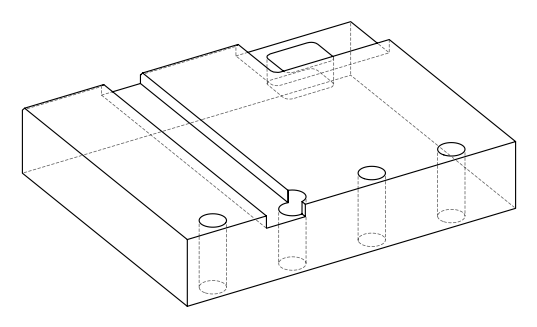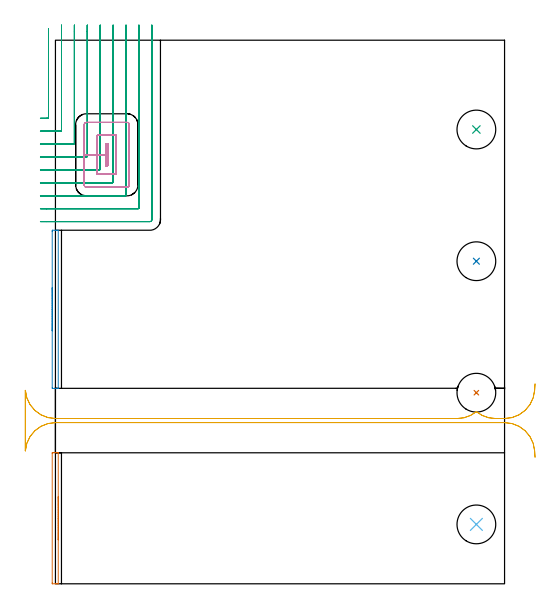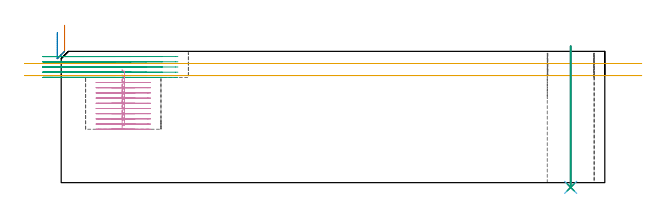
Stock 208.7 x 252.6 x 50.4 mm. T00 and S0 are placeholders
(PLAN: 9 operations, 3 tool changes, 18.5 min)
(1 AREA_MILL | FG_CHAMFER_SURFACE | UGT0205_001 | 0.64 min | 247 mm3)
(2 AREA_MILL_1 | FG_CHAMFER_SURFACE_1 | UGT0205_001 | 0.75 min | 305 mm3)
(3 MILL_CORNER_NOTCH_RECTANGULAR | CORNER_NOTCH_RECTANGULAR | NXT0201_009 | Follow Part, ap 2, ae 75% | 9.54 min | 43036 mm3)
(4 MILL_RECTANGULAR_POCKET | POCKET_RECTANGULAR_STRAIGHT | NXT0201_009 | Follow Part, ap 2, ae 75% | 4.53 min | 21490 mm3)
(5 MILL_RECTANGULAR_SLOT | SLOT_RECTANGULAR | UGT0201_006 | Follow Part, ap 7, ae 75% | 2.18 min | 58374 mm3)
(6 INDEXABLE_INSERT_DRILL_THROUGH_HOLE_FROM_SOLID | STEP1HOLE | NXT0302_007 | 0.22 min | 12817 mm3)
(7 INDEXABLE_INSERT_DRILL_THROUGH_HOLE_FROM_SOLID_1 | STEP1HOLE_1 | NXT0302_007 | 0.22 min | 10943 mm3)
(8 INDEXABLE_INSERT_DRILL_THROUGH_HOLE_FROM_SOLID_2 | STEP1HOLE_2 | NXT0302_007 | 0.22 min | 12819 mm3)
(9 INDEXABLE_INSERT_DRILL_THROUGH_HOLE_FROM_SOLID_3 | STEP1HOLE_3 | NXT0302_007 | 0.22 min | 12812 mm3)
(TOOL UGT0205_001 | Chamfer Mill 20 x 3 x 45 deg. | D20 FL50 Z2)
(TOOL NXT0201_009 | ENDMILL 8mm [2P460-0800-NA 1630] | D8 FL26 Z6)
(TOOL UGT0201_006 | End Mill 28 mm | D28 FL25 Z2)
(TOOL NXT0302_007 | Index. Insert Drill 18mm [880-D1800L25-05] | D18 PA176 FL90 Z2)
(OP 1 AREA_MILL)
G17 G21 G94 G90
T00 M6
G54
G17 G0 G90 X1.3 Y40.45 S1061 M3
G43 Z60.4 H0
G94 G1 Y40.412 Z59.528 F250.
Y40.298 Z58.663
Y40.109 Z57.812
Y39.847 Z56.98
Y39.513 Z56.174
Y39.11 Z55.4
Y38.642 Z54.664
Y38.11 Z53.972
Y37.521 Z53.329
Y36.878 Z52.739
Y36.186 Z52.208
Y35.45 Z51.74
Y34.676 Z51.337
Y33.87 Z51.003
Y33.038 Z50.741
Y32.186 Z50.552
Y31.322 Z50.438
Y30.45 Z50.4
Y0.144
X1.297 Y0.009 Z50.388
X1.278 Y0.007 Z50.369
X0.967 Y0. Z50.066
X0.474 Z49.573
X-0.1 Z48.995
X-1.273 Z47.824
X-1.491 Y0.002 Z47.606
X-1.496 Y0.144 Z47.604
X-1.5 Y0.403 Z47.6
Y60.569
X-1.497 Y60.756 Z47.603
X-1.491 Y60.898 Z47.606
X-1.272 Y60.9 Z47.824
X-0.986 Z48.11
X-0.387 Z48.709
X-0.1 Z48.995
X0.474 Z49.573
X0.967 Z50.066
X1.278 Y60.893 Z50.369
X1.297 Y60.891 Z50.388
X1.3 Y60.756 Z50.4
Y30.45
Y29.578 Z50.438
Y28.714 Z50.552
Y27.862 Z50.741
Y27.03 Z51.003
Y26.224 Z51.337
Y25.45 Z51.74
Y24.714 Z52.208
Y24.022 Z52.739
Y23.379 Z53.329
Y22.79 Z53.972
Y22.258 Z54.664
Y21.79 Z55.4
Y21.387 Z56.174
Y21.053 Z56.98
Y20.791 Z57.812
Y20.602 Z58.663
Y20.488 Z59.528
Y20.45 Z60.4
M5
M2
(OP 2 AREA_MILL_1)
G17 G21 G94 G90
T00 M6
G54
G17 G0 G90 X-1.5 Y117.55 S1061 M3
G43 Z60.4 H0
Z57.6
G94 G1 Y117.588 Z56.728 F250.
Y117.702 Z55.864
Y117.891 Z55.012
Y118.153 Z54.18
Y118.487 Z53.374
Y118.89 Z52.6
Y119.358 Z51.864
Y119.89 Z51.172
Y120.479 Z50.529
Y121.122 Z49.94
Y121.814 Z49.408
Y122.55 Z48.94
Y123.324 Z48.537
Y124.13 Z48.203
Y124.962 Z47.941
Y125.814 Z47.752
Y126.678 Z47.638
Y127.55 Z47.6
Y163.694
X-1.498 Y163.883 Z47.602
X-1.491 Y164.298 Z47.605
X-1.302 Y164.3 Z47.795
X-0.1 Z48.995
X0.532 Z49.632
X0.933 Z50.032
X1.276 Y164.293 Z50.367
X1.297 Y164.29 Z50.388
X1.3 Y164.141 Z50.4
Y90.959
X1.297 Y90.809 Z50.388
X1.276 Y90.807 Z50.367
X0.933 Y90.8 Z50.032
X0.533 Z49.632
X-0.1 Z48.995
X-1.302 Z47.795
X-1.491 Y90.802 Z47.605
X-1.5 Y91.218 Z47.6
Y127.55
Y128.422 Z47.638
Y129.286 Z47.752
Y130.138 Z47.941
Y130.97 Z48.203
Y131.776 Z48.537
Y132.55 Z48.94
Y133.286 Z49.409
Y133.978 Z49.94
Y134.621 Z50.529
Y135.21 Z51.172
Y135.742 Z51.864
Y136.21 Z52.6
Y136.613 Z53.374
Y136.947 Z54.18
Y137.209 Z55.012
Y137.398 Z55.864
Y137.512 Z56.728
Y137.55 Z57.6
G0 Z60.4
M5
M2
(OP 3 MILL_CORNER_NOTCH_RECTANGULAR)
G17 G21 G94 G90
T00 M6
G54
G17 G0 G90 X-7. Y216.3 S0 M3
G43 Z60.4 H1
Z48.4
G94 G1 X-4. F250.
X-3.596 F500.
G3 X-3.2 Y216.696 R0.4
G1 Y255.
Y258. F250.
G0 Z60.4
X-7. Y210.3
Z48.4
G1 X-4.
X2.404 F500.
G3 X2.8 Y210.696 R0.4
G1 Y256.6
Y259.6 F250.
G0 Z60.4
X-7. Y204.3
Z48.4
G1 X-4.
X8.403 F500.
G3 X8.8 Y204.697 R0.4
G1 Y256.6
Y259.6 F250.
G0 Z60.4
X-7. Y198.3
Z48.4
G1 X-4.
X14.403 F500.
G3 X14.8 Y198.697 R0.4
G1 Y256.6
Y259.6 F250.
G0 Z60.4
X-7. Y192.3
Z48.4
G1 X-4.
X20.403 F500.
G3 X20.8 Y192.697 R0.4
G1 Y256.6
Y259.6 F250.
G0 Z60.4
X-7. Y186.3
Z48.4
G1 X-4.
X26.403 F500.
G3 X26.8 Y186.697 R0.4
G1 Y256.6
Y259.6 F250.
G0 Z60.4
X-7. Y180.3
Z48.4
G1 X-4.
X32.403 F500.
G3 X32.8 Y180.697 R0.4
G1 Y256.6
Y259.6 F250.
G0 Z60.4
X-7. Y174.3
Z48.4
G1 X-4.
X38.402 F500.
G3 X38.8 Y174.698 R0.4
G1 Y256.6
Y259.6 F250.
G0 Z60.4
X-7. Y168.3
Z48.4
G1 X-4.
X43.9 F500.
G3 X44.8 Y169.2 R0.9
G1 Y256.6
Y259.6 F250.
G0 Z60.4
X-7. Y216.3
Z46.4
G1 X-4.
X-3.596 F500.
G3 X-3.2 Y216.696 R0.4
G1 Y255.
Y258. F250.
G0 Z60.4
X-7. Y210.3
Z46.4
G1 X-4.
X2.404 F500.
G3 X2.8 Y210.696 R0.4
G1 Y256.6
Y259.6 F250.
G0 Z60.4
X-7. Y204.3
Z46.4
G1 X-4.
X8.403 F500.
G3 X8.8 Y204.697 R0.4
G1 Y256.6
Y259.6 F250.
G0 Z60.4
X-7. Y198.3
Z46.4
G1 X-4.
X14.403 F500.
G3 X14.8 Y198.697 R0.4
G1 Y256.6
Y259.6 F250.
G0 Z60.4
X-7. Y192.3
Z46.4
G1 X-4.
X20.403 F500.
G3 X20.8 Y192.697 R0.4
G1 Y256.6
Y259.6 F250.
G0 Z60.4
X-7. Y186.3
Z46.4
G1 X-4.
X26.403 F500.
G3 X26.8 Y186.697 R0.4
G1 Y256.6
Y259.6 F250.
G0 Z60.4
X-7. Y180.3
Z46.4
G1 X-4.
X32.403 F500.
G3 X32.8 Y180.697 R0.4
G1 Y256.6
Y259.6 F250.
G0 Z60.4
X-7. Y174.3
Z46.4
G1 X-4.
X38.402 F500.
G3 X38.8 Y174.698 R0.4
G1 Y256.6
Y259.6 F250.
G0 Z60.4
X-7. Y168.3
Z46.4
G1 X-4.
X43.9 F500.
G3 X44.8 Y169.2 R0.9
G1 Y256.6
Y259.6 F250.
G0 Z60.4
X-7. Y216.3
Z44.4
G1 X-4.
X-3.596 F500.
G3 X-3.2 Y216.696 R0.4
G1 Y255.
Y258. F250.
G0 Z60.4
X-7. Y210.3
Z44.4
G1 X-4.
X2.404 F500.
G3 X2.8 Y210.696 R0.4
G1 Y256.6
Y259.6 F250.
G0 Z60.4
X-7. Y204.3
Z44.4
G1 X-4.
X8.403 F500.
G3 X8.8 Y204.697 R0.4
G1 Y256.6
Y259.6 F250.
G0 Z60.4
X-7. Y198.3
Z44.4
G1 X-4.
X14.403 F500.
G3 X14.8 Y198.697 R0.4
G1 Y256.6
Y259.6 F250.
G0 Z60.4
X-7. Y192.3
Z44.4
G1 X-4.
X20.403 F500.
G3 X20.8 Y192.697 R0.4
G1 Y256.6
Y259.6 F250.
G0 Z60.4
X-7. Y186.3
Z44.4
G1 X-4.
X26.403 F500.
G3 X26.8 Y186.697 R0.4
G1 Y256.6
Y259.6 F250.
G0 Z60.4
X-7. Y180.3
Z44.4
G1 X-4.
X32.403 F500.
G3 X32.8 Y180.697 R0.4
G1 Y256.6
Y259.6 F250.
G0 Z60.4
X-7. Y174.3
Z44.4
G1 X-4.
X38.402 F500.
G3 X38.8 Y174.698 R0.4
G1 Y256.6
Y259.6 F250.
G0 Z60.4
X-7. Y168.3
Z44.4
G1 X-4.
X43.9 F500.
G3 X44.8 Y169.2 R0.9
G1 Y256.6
Y259.6 F250.
G0 Z60.4
X-7. Y216.3
Z42.4
G1 X-4.
X-3.596 F500.
G3 X-3.2 Y216.696 R0.4
G1 Y255.
Y258. F250.
G0 Z60.4
X-7. Y210.3
Z42.4
G1 X-4.
X2.404 F500.
G3 X2.8 Y210.696 R0.4
G1 Y256.6
Y259.6 F250.
G0 Z60.4
X-7. Y204.3
Z42.4
G1 X-4.
X8.403 F500.
G3 X8.8 Y204.697 R0.4
G1 Y256.6
Y259.6 F250.
G0 Z60.4
X-7. Y198.3
Z42.4
G1 X-4.
X14.403 F500.
G3 X14.8 Y198.697 R0.4
G1 Y256.6
Y259.6 F250.
G0 Z60.4
X-7. Y192.3
Z42.4
G1 X-4.
X20.403 F500.
G3 X20.8 Y192.697 R0.4
G1 Y256.6
Y259.6 F250.
G0 Z60.4
X-7. Y186.3
Z42.4
G1 X-4.
X26.403 F500.
G3 X26.8 Y186.697 R0.4
G1 Y256.6
Y259.6 F250.
G0 Z60.4
X-7. Y180.3
Z42.4
G1 X-4.
X32.403 F500.
G3 X32.8 Y180.697 R0.4
G1 Y256.6
Y259.6 F250.
G0 Z60.4
X-7. Y174.3
Z42.4
G1 X-4.
X38.402 F500.
G3 X38.8 Y174.698 R0.4
G1 Y256.6
Y259.6 F250.
G0 Z60.4
X-7. Y168.3
Z42.4
G1 X-4.
X43.9 F500.
G3 X44.8 Y169.2 R0.9
G1 Y256.6
Y259.6 F250.
G0 Z60.4
X-7. Y216.3
Z40.4
G1 X-4.
X-3.596 F500.
G3 X-3.2 Y216.696 R0.4
G1 Y255.
Y258. F250.
G0 Z60.4
X-7. Y210.3
Z40.4
G1 X-4.
X2.404 F500.
G3 X2.8 Y210.696 R0.4
G1 Y256.6
Y259.6 F250.
G0 Z60.4
X-7. Y204.3
Z40.4
G1 X-4.
X8.403 F500.
G3 X8.8 Y204.697 R0.4
G1 Y256.6
Y259.6 F250.
G0 Z60.4
X-7. Y198.3
Z40.4
G1 X-4.
X14.403 F500.
G3 X14.8 Y198.697 R0.4
G1 Y256.6
Y259.6 F250.
G0 Z60.4
X-7. Y192.3
Z40.4
G1 X-4.
X20.403 F500.
G3 X20.8 Y192.697 R0.4
G1 Y256.6
Y259.6 F250.
G0 Z60.4
X-7. Y186.3
Z40.4
G1 X-4.
X26.403 F500.
G3 X26.8 Y186.697 R0.4
G1 Y256.6
Y259.6 F250.
G0 Z60.4
X-7. Y180.3
Z40.4
G1 X-4.
X32.403 F500.
G3 X32.8 Y180.697 R0.4
G1 Y256.6
Y259.6 F250.
G0 Z60.4
X-7. Y174.3
Z40.4
G1 X-4.
X38.402 F500.
G3 X38.8 Y174.698 R0.4
G1 Y256.6
Y259.6 F250.
G0 Z60.4
X-7. Y168.3
Z40.4
G1 X-4.
X43.9 F500.
G3 X44.8 Y169.2 R0.9
G1 Y256.6
Y259.6 F250.
G0 Z60.4
M5
M2
(OP 4 MILL_RECTANGULAR_POCKET)
G17 G21 G94 G90
T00 M6
G54
G17 G0 G90 X23.4 Y195.985 S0 M3
G43 Z60.4 H1
Z43.433
G94 G1 Y194.3 Z42.982 F250.
X24.3 Z42.741
Y204.4 Z40.034
X23.4 Z39.793
Y199.35 Z38.44
Y194.3 F500.
X24.3
Y204.4
X23.4
Y199.35
X19.4
Y190.3
X28.3
Y208.4
X19.4
Y199.35
X13.4
Y185.3
G3 X14.4 Y184.3 R1.
G1 X33.3
G3 X34.3 Y185.3 R1.
G1 Y213.4
G3 X33.3 Y214.4 R1.
G1 X14.4
G3 X13.4 Y213.4 R1.
G1 Y199.35
Y198.35
G0 X23.4 Y195.985 Z41.44
G1 Y194.3 Z40.988 F250.
X24.3 Z40.747
Y204.4 Z38.041
X23.4 Z37.8
Y199.35 Z36.447
Y194.3 F500.
X24.3
Y204.4
X23.4
Y199.35
X19.4
Y190.3
X28.3
Y208.4
X19.4
Y199.35
X13.4
Y185.3
G3 X14.4 Y184.3 R1.
G1 X33.3
G3 X34.3 Y185.3 R1.
G1 Y213.4
G3 X33.3 Y214.4 R1.
G1 X14.4
G3 X13.4 Y213.4 R1.
G1 Y199.35
Y198.35
G0 X23.4 Y195.985 Z39.447
G1 Y194.3 Z38.995 F250.
X24.3 Z38.754
Y204.4 Z36.048
X23.4 Z35.806
Y199.35 Z34.453
Y194.3 F500.
X24.3
Y204.4
X23.4
Y199.35
X19.4
Y190.3
X28.3
Y208.4
X19.4
Y199.35
X13.4
Y185.3
G3 X14.4 Y184.3 R1.
G1 X33.3
G3 X34.3 Y185.3 R1.
G1 Y213.4
G3 X33.3 Y214.4 R1.
G1 X14.4
G3 X13.4 Y213.4 R1.
G1 Y199.35
Y198.35
G0 X23.4 Y195.985 Z37.453
G1 Y194.3 Z37.002 F250.
X24.3 Z36.761
Y204.4 Z34.054
X23.4 Z33.813
Y199.35 Z32.46
Y194.3 F500.
X24.3
Y204.4
X23.4
Y199.35
X19.4
Y190.3
X28.3
Y208.4
X19.4
Y199.35
X13.4
Y185.3
G3 X14.4 Y184.3 R1.
G1 X33.3
G3 X34.3 Y185.3 R1.
G1 Y213.4
G3 X33.3 Y214.4 R1.
G1 X14.4
G3 X13.4 Y213.4 R1.
G1 Y199.35
Y198.35
G0 X23.4 Y195.985 Z35.46
G1 Y194.3 Z35.008 F250.
X24.3 Z34.767
Y204.4 Z32.061
X23.4 Z31.82
Y199.35 Z30.467
Y194.3 F500.
X24.3
Y204.4
X23.4
Y199.35
X19.4
Y190.3
X28.3
Y208.4
X19.4
Y199.35
X13.4
Y185.3
G3 X14.4 Y184.3 R1.
G1 X33.3
G3 X34.3 Y185.3 R1.
G1 Y213.4
G3 X33.3 Y214.4 R1.
G1 X14.4
G3 X13.4 Y213.4 R1.
G1 Y199.35
Y198.35
G0 X23.4 Y195.985 Z33.467
G1 Y194.3 Z33.015 F250.
X24.3 Z32.774
Y204.4 Z30.068
X23.4 Z29.826
Y199.35 Z28.473
Y194.3 F500.
X24.3
Y204.4
X23.4
Y199.35
X19.4
Y190.3
X28.3
Y208.4
X19.4
Y199.35
X13.4
Y185.3
G3 X14.4 Y184.3 R1.
G1 X33.3
G3 X34.3 Y185.3 R1.
G1 Y213.4
G3 X33.3 Y214.4 R1.
G1 X14.4
G3 X13.4 Y213.4 R1.
G1 Y199.35
Y198.35
G0 X23.4 Y195.985 Z31.473
G1 Y194.3 Z31.022 F250.
X24.3 Z30.781
Y204.4 Z28.074
X23.4 Z27.833
Y199.35 Z26.48
Y194.3 F500.
X24.3
Y204.4
X23.4
Y199.35
X19.4
Y190.3
X28.3
Y208.4
X19.4
Y199.35
X13.4
Y185.3
G3 X14.4 Y184.3 R1.
G1 X33.3
G3 X34.3 Y185.3 R1.
G1 Y213.4
G3 X33.3 Y214.4 R1.
G1 X14.4
G3 X13.4 Y213.4 R1.
G1 Y199.35
Y198.35
G0 X23.4 Y195.985 Z29.48
G1 Y194.3 Z29.028 F250.
X24.3 Z28.787
Y204.4 Z26.081
X23.4 Z25.84
Y199.35 Z24.487
Y194.3 F500.
X24.3
Y204.4
X23.4
Y199.35
X19.4
Y190.3
X28.3
Y208.4
X19.4
Y199.35
X13.4
Y185.3
G3 X14.4 Y184.3 R1.
G1 X33.3
G3 X34.3 Y185.3 R1.
G1 Y213.4
G3 X33.3 Y214.4 R1.
G1 X14.4
G3 X13.4 Y213.4 R1.
G1 Y199.35
Y198.35
G0 X23.4 Y195.985 Z27.487
G1 Y194.3 Z27.035 F250.
X24.3 Z26.794
Y204.4 Z24.088
X23.4 Z23.846
Y199.35 Z22.493
Y194.3 F500.
X24.3
Y204.4
X23.4
Y199.35
X19.4
Y190.3
X28.3
Y208.4
X19.4
Y199.35
X13.4
Y185.3
G3 X14.4 Y184.3 R1.
G1 X33.3
G3 X34.3 Y185.3 R1.
G1 Y213.4
G3 X33.3 Y214.4 R1.
G1 X14.4
G3 X13.4 Y213.4 R1.
G1 Y199.35
Y198.35
G0 X23.4 Y195.985 Z25.493
G1 Y194.3 Z25.042 F250.
X24.3 Z24.801
Y204.4 Z22.094
X23.4 Z21.853
Y199.35 Z20.5
Y194.3 F500.
X24.3
Y204.4
X23.4
Y199.35
X19.4
Y190.3
X28.3
Y208.4
X19.4
Y199.35
X13.4
Y185.3
G3 X14.4 Y184.3 R1.
G1 X33.3
G3 X34.3 Y185.3 R1.
G1 Y213.4
G3 X33.3 Y214.4 R1.
G1 X14.4
G3 X13.4 Y213.4 R1.
G1 Y199.35
Y198.35
G0 Z60.4
M5
M2
(OP 5 MILL_RECTANGULAR_SLOT)
G17 G21 G94 G90
T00 M6
G54
G17 G0 G90 X222.866 Y92.878 S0 M3
G43 Z60.4 H0
Z45.75
G94 G1 X222.67 Y89.884 F250.
G2 X208.7 Y76.8 R14. F500.
G1 X204.478
G2 X195.6 Y79.975 R14.
X186.723 Y76.8 R14.
G1 X0.
G2 X-13.97 Y89.884 R14.
G1 X-14.
Y61.816
X-13.97
G2 X0. Y74.9 R14.
G1 X208.7
G2 X222.67 Y61.816 R14.
G1 X222.866 Y58.822 F250.
G0 Y92.878 Z41.1
G1 X222.67 Y89.884
G2 X208.7 Y76.8 R14. F500.
G1 X204.478
G2 X195.6 Y79.975 R14.
X186.723 Y76.8 R14.
G1 X0.
G2 X-13.97 Y89.884 R14.
G1 X-14.
Y61.816
X-13.97
G2 X0. Y74.9 R14.
G1 X208.7
G2 X222.67 Y61.816 R14.
G1 X222.866 Y58.822 F250.
G0 Z60.4
M5
M2
(OP 6 INDEXABLE_INSERT_DRILL_THROUGH_HOLE_FROM_SOLID)
G17 G21 G94 G90
T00 M6
G54
G17 G0 G90 X195.6 Y27.6 S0 M3
G43 Z60.4 H1
G94 G81 G98 Z-1.814 F250. R52.4
G80
M5
M2
(OP 7 INDEXABLE_INSERT_DRILL_THROUGH_HOLE_FROM_SOLID_1)
G17 G21 G94 G90
T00 M6
G54
G17 G0 G90 X195.6 Y88.8 S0 M3
G43 Z60.4 H1
G94 G81 G98 Z-1.814 F250. R52.4
G80
M5
M2
(OP 8 INDEXABLE_INSERT_DRILL_THROUGH_HOLE_FROM_SOLID_2)
G17 G21 G94 G90
T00 M6
G54
G17 G0 G90 X195.6 Y149.9 S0 M3
G43 Z60.4 H1
G94 G81 G98 Z-1.814 F250. R52.4
G80
M5
M2
(OP 9 INDEXABLE_INSERT_DRILL_THROUGH_HOLE_FROM_SOLID_3)
G17 G21 G94 G90
T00 M6
G54
G17 G0 G90 X195.6 Y211.1 S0 M3
G43 Z60.4 H1
G94 G81 G98 Z-1.814 F250. R52.4
G80
M5
M2
